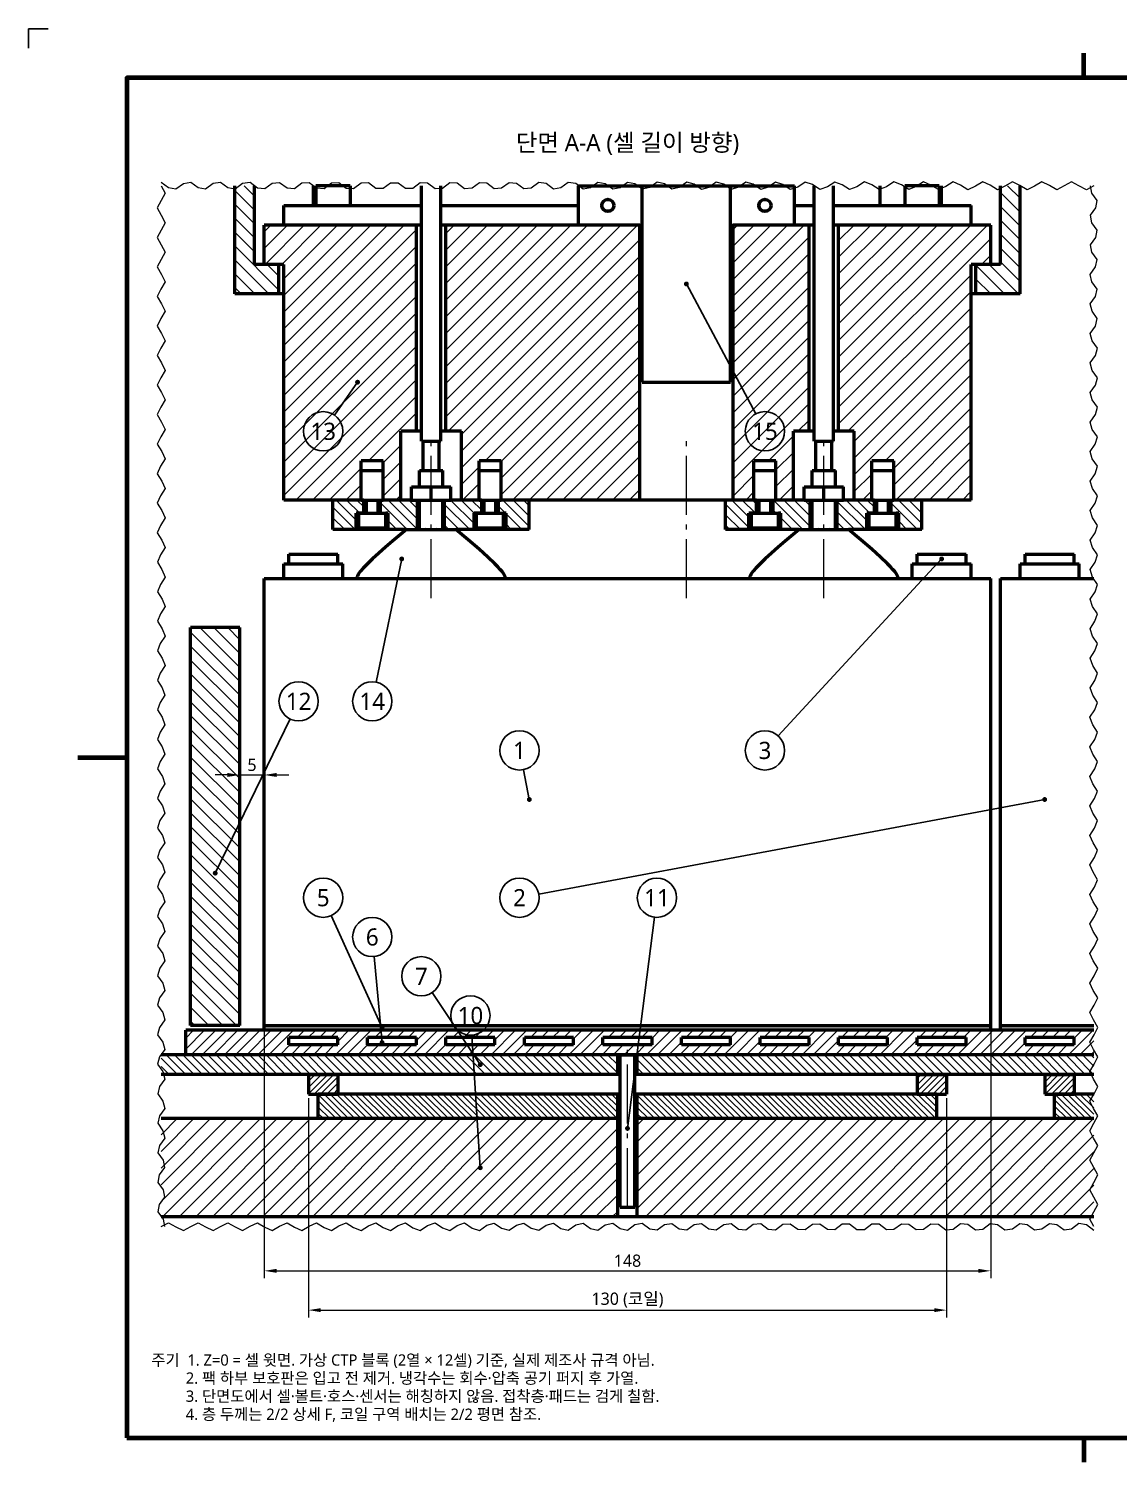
# Model space of a CAD drawing. Header units: millimetres. Extents: x 0 to 1800, y -680 to 297.
# Drawn here: x 0 to 222, y -335 to -43 of the extents above; entities that cross this region are included whole.
import ezdxf
from ezdxf.enums import TextEntityAlignment as Align

# ---------------------------------------------------------------- set-up
doc = ezdxf.new("R2010")
doc.units = ezdxf.units.MM
doc.linetypes.add('KS_CENTER', pattern=[17, 12, -2, 1, -2])
for name, color, linetype, lineweight in [('BALLOON', 7, 'Continuous', 25), ('BREAK', 7, 'Continuous', 18), ('CENTER', 1, 'KS_CENTER', 18), ('DIM', 3, 'Continuous', 18), ('FRAME', 7, 'Continuous', 70), ('HATCH', 8, 'Continuous', 13), ('OUTLINE', 7, 'Continuous', 50), ('TABLE', 7, 'Continuous', 25), ('TEXT', 7, 'Continuous', 25)]:
    doc.layers.add(name, color=color, linetype=linetype, lineweight=lineweight)
doc.styles.add('KS', font='malgun.ttf')
doc.dimstyles.new('KS_00', dxfattribs={"dimtxt": 2.5, "dimasz": 2.5, "dimexe": 1.5, "dimexo": 0.8, "dimgap": 0.8, "dimtad": 1, "dimlfac": 50, "dimdsep": 46, "dimtxsty": 'KS', "dimcen": 0, "dimclrd": 3, "dimclre": 3, "dimclrt": 7, "dimazin": 3, "dimtfac": 0.7, "dimtmove": 0, "dimatfit": 3, "dimlwd": 18, "dimlwe": 18, "dimarcsym": 0})

# ---------------------------------------------------------------- blocks, each defined once
blk = doc.blocks.new('_CLOSEDFILLED')
at = {"color": 0, "linetype": 'ByBlock'}
blk.add_solid([(-1, 0.16), (0, 0), (-1, -0.16)], dxfattribs=at)
blk = doc.blocks.new('*D34')
at = {"color": 3, "lineweight": 18}
for p, q in [((48, 93.2), (48, 42.5)), ((196, 93.2), (196, 42.5)), ((50.5, 44), (193.5, 44))]:
    blk.add_line(p, q, dxfattribs=at)
at = {"layer": 'Defpoints'}
for p in [(48, 94), (196, 94), (48, 44)]:
    blk.add_point(p, dxfattribs=at)
at = {"layer": 'DIM', "color": 3, "xscale": 2.5, "yscale": 2.5, "rotation": 180}
blk.add_blockref('_CLOSEDFILLED', (48, 44), dxfattribs=at)
at = {"layer": 'DIM', "color": 3, "xscale": 2.5, "yscale": 2.5}
blk.add_blockref('_CLOSEDFILLED', (196, 44), dxfattribs=at)
at = {"layer": 'DIM', "color": 7, "insert": (122, 46.05), "char_height": 2.5, "attachment_point": 5, "style": 'KS'}
blk.add_mtext('148', dxfattribs=at)
blk = doc.blocks.new('*D35')
at = {"color": 3, "lineweight": 18}
for p, q in [((57, 79.2), (57, 34.5)), ((187, 79.2), (187, 34.5)), ((59.5, 36), (184.5, 36))]:
    blk.add_line(p, q, dxfattribs=at)
at = {"layer": 'Defpoints'}
for p in [(57, 80), (187, 80), (57, 36)]:
    blk.add_point(p, dxfattribs=at)
at = {"layer": 'DIM', "color": 3, "xscale": 2.5, "yscale": 2.5, "rotation": 180}
blk.add_blockref('_CLOSEDFILLED', (57, 36), dxfattribs=at)
at = {"layer": 'DIM', "color": 3, "xscale": 2.5, "yscale": 2.5}
blk.add_blockref('_CLOSEDFILLED', (187, 36), dxfattribs=at)
at = {"layer": 'DIM', "color": 7, "insert": (122, 38.05), "char_height": 2.5, "attachment_point": 5, "style": 'KS'}
blk.add_mtext('130 (코일)', dxfattribs=at)
blk = doc.blocks.new('D-03_R03_1of2')
at = {"layer": 'BALLOON'}
h = blk.add_hatch(color=256, dxfattribs=at)
h.dxf.hatch_style = 1
edge = h.paths.add_edge_path()
edge.add_arc((134, 245), 0.5, 0, 360)
h = blk.add_hatch(color=256, dxfattribs=at)
h.dxf.hatch_style = 1
edge = h.paths.add_edge_path()
edge.add_arc((67, 225), 0.5, 0, 360)
h = blk.add_hatch(color=256, dxfattribs=at)
h.dxf.hatch_style = 1
edge = h.paths.add_edge_path()
edge.add_arc((76, 189), 0.5, 0, 360)
h = blk.add_hatch(color=256, dxfattribs=at)
h.dxf.hatch_style = 1
edge = h.paths.add_edge_path()
edge.add_arc((186, 189), 0.5, 0, 360)
h = blk.add_hatch(color=256, dxfattribs=at)
h.dxf.hatch_style = 1
edge = h.paths.add_edge_path()
edge.add_arc((102, 140), 0.5, 0, 360)
h = blk.add_hatch(color=256, dxfattribs=at)
h.dxf.hatch_style = 1
edge = h.paths.add_edge_path()
edge.add_arc((207, 140), 0.5, 0, 360)
h = blk.add_hatch(color=256, dxfattribs=at)
h.dxf.hatch_style = 1
edge = h.paths.add_edge_path()
edge.add_arc((38, 125), 0.5, 0, 360)
h = blk.add_hatch(color=256, dxfattribs=at)
h.dxf.hatch_style = 1
edge = h.paths.add_edge_path()
edge.add_arc((72, 93.5), 0.5, 0, 360)
h = blk.add_hatch(color=256, dxfattribs=at)
h.dxf.hatch_style = 1
edge = h.paths.add_edge_path()
edge.add_arc((72, 90.5), 0.5, 0, 360)
h = blk.add_hatch(color=256, dxfattribs=at)
h.dxf.hatch_style = 1
edge = h.paths.add_edge_path()
edge.add_arc((92, 86), 0.5, 0, 360)
h = blk.add_hatch(color=256, dxfattribs=at)
h.dxf.hatch_style = 1
edge = h.paths.add_edge_path()
edge.add_arc((122, 73), 0.5, 0, 360)
h = blk.add_hatch(color=256, dxfattribs=at)
h.dxf.hatch_style = 1
edge = h.paths.add_edge_path()
edge.add_arc((92, 65), 0.5, 0, 360)
at = {"layer": 'HATCH'}
h = blk.add_hatch(dxfattribs=at)
h.set_pattern_fill('ANSI31', scale=0.62992, angle=90, style=0)
h.paths.add_polyline_path([(46, 249), (51, 249), (51, 243), (42, 243), (42, 265), (46, 265)])
h = blk.add_hatch(dxfattribs=at)
h.set_pattern_fill('ANSI31', scale=0.62992, angle=90, style=0)
h.paths.add_polyline_path([(202, 243), (193, 243), (193, 249), (198, 249), (198, 265), (202, 265)])
h = blk.add_hatch(dxfattribs=at)
h.set_pattern_fill('ANSI31', scale=0.7559, style=0)
h.paths.add_polyline_path([(72.25, 209), (67.75, 209), (67.75, 201), (52, 201), (52, 249), (48, 249), (48, 257), (79, 257), (79, 215), (75.8, 215), (75.8, 201), (72.25, 201)])
h = blk.add_hatch(dxfattribs=at)
h.set_pattern_fill('ANSI31', scale=0.7559, style=0)
h.paths.add_polyline_path([(85, 257), (124.5, 257), (124.5, 201), (96.25, 201), (96.25, 209), (91.75, 209), (91.75, 201), (88.2, 201), (88.2, 215), (85, 215)])
h = blk.add_hatch(dxfattribs=at)
h.set_pattern_fill('ANSI31', scale=0.7559, style=0)
h.paths.add_polyline_path([(143.5, 257), (159, 257), (159, 215), (155.8, 215), (155.8, 201), (152.25, 201), (152.25, 209), (147.75, 209), (147.75, 201), (143.5, 201)])
h = blk.add_hatch(dxfattribs=at)
h.set_pattern_fill('ANSI31', scale=0.7559, style=0)
h.paths.add_polyline_path([(165, 257), (196, 257), (196, 249), (192, 249), (192, 201), (176.25, 201), (176.25, 209), (171.75, 209), (171.75, 201), (168.2, 201), (168.2, 215), (165, 215)])
h = blk.add_hatch(dxfattribs=at)
h.set_pattern_fill('ANSI31', scale=0.47244, angle=90, style=0)
h.paths.add_polyline_path([(62, 201), (68.3, 201), (68.3, 198.3), (66.75, 198.3), (66.75, 195), (62, 195)])
h = blk.add_hatch(dxfattribs=at)
h.set_pattern_fill('ANSI31', scale=0.47244, angle=90, style=0)
h.paths.add_polyline_path([(71.7, 198.3), (71.7, 201), (79.25, 201), (79.25, 195), (73.25, 195), (73.25, 198.3)])
h = blk.add_hatch(dxfattribs=at)
h.set_pattern_fill('ANSI31', scale=0.47244, angle=90, style=0)
h.paths.add_polyline_path([(84.75, 201), (92.3, 201), (92.3, 198.3), (90.75, 198.3), (90.75, 195), (84.75, 195)])
h = blk.add_hatch(dxfattribs=at)
h.set_pattern_fill('ANSI31', scale=0.47244, angle=90, style=0)
h.paths.add_polyline_path([(95.7, 198.3), (95.7, 201), (102, 201), (102, 195), (97.25, 195), (97.25, 198.3)])
h = blk.add_hatch(dxfattribs=at)
h.set_pattern_fill('ANSI31', scale=0.47244, angle=90, style=0)
h.paths.add_polyline_path([(142, 201), (148.3, 201), (148.3, 198.3), (146.75, 198.3), (146.75, 195), (142, 195)])
h = blk.add_hatch(dxfattribs=at)
h.set_pattern_fill('ANSI31', scale=0.47244, angle=90, style=0)
h.paths.add_polyline_path([(151.7, 198.3), (151.7, 201), (159.25, 201), (159.25, 195), (153.25, 195), (153.25, 198.3)])
h = blk.add_hatch(dxfattribs=at)
h.set_pattern_fill('ANSI31', scale=0.47244, angle=90, style=0)
h.paths.add_polyline_path([(164.75, 201), (172.3, 201), (172.3, 198.3), (170.75, 198.3), (170.75, 195), (164.75, 195)])
h = blk.add_hatch(dxfattribs=at)
h.set_pattern_fill('ANSI31', scale=0.47244, angle=90, style=0)
h.paths.add_polyline_path([(175.7, 198.3), (175.7, 201), (182, 201), (182, 195), (177.25, 195), (177.25, 198.3)])
h = blk.add_hatch(dxfattribs=at)
h.set_pattern_fill('ANSI31', scale=0.62992, angle=90, style=0)
h.paths.add_polyline_path([(33, 175), (43, 175), (43, 94), (33, 94)])
h = blk.add_hatch(color=7, dxfattribs=at)
h.dxf.hatch_style = 1
h.paths.add_polyline_path([(48, 94), (196, 94), (196, 93), (48, 93)])
h = blk.add_hatch(color=7, dxfattribs=at)
h.dxf.hatch_style = 1
h.paths.add_polyline_path([(198, 93), (198, 94), (217, 94), (217, 93)])
h = blk.add_hatch(dxfattribs=at)
h.set_pattern_fill('ANSI31', scale=0.50394, style=0)
h.paths.add_polyline_path([(32, 88), (32, 93), (217, 93), (217, 88)])
h.paths.add_polyline_path([(63, 90), (63, 91.5), (53, 91.5), (53, 90)], flags=0)
h.paths.add_polyline_path([(79, 90), (79, 91.5), (69, 91.5), (69, 90)], flags=0)
h.paths.add_polyline_path([(95, 90), (95, 91.5), (85, 91.5), (85, 90)], flags=0)
h.paths.add_polyline_path([(111, 90), (111, 91.5), (101, 91.5), (101, 90)], flags=0)
h.paths.add_polyline_path([(127, 90), (127, 91.5), (117, 91.5), (117, 90)], flags=0)
h.paths.add_polyline_path([(143, 90), (143, 91.5), (133, 91.5), (133, 90)], flags=0)
h.paths.add_polyline_path([(159, 90), (159, 91.5), (149, 91.5), (149, 90)], flags=0)
h.paths.add_polyline_path([(175, 90), (175, 91.5), (165, 91.5), (165, 90)], flags=0)
h.paths.add_polyline_path([(191, 90), (191, 91.5), (181, 91.5), (181, 90)], flags=0)
h.paths.add_polyline_path([(213, 90), (213, 91.5), (203, 91.5), (203, 90)], flags=0)
h = blk.add_hatch(dxfattribs=at)
h.set_pattern_fill('ANSI31', scale=0.37795, angle=90, style=0)
h.paths.add_polyline_path([(120, 88), (120, 84), (27, 84), (27, 88)])
h = blk.add_hatch(dxfattribs=at)
h.set_pattern_fill('ANSI31', scale=0.377953, angle=90, style=0)
h.paths.add_polyline_path([(124, 84), (124, 88), (217, 88), (217, 84)])
h = blk.add_hatch(dxfattribs=at)
h.set_pattern_fill('ANSI31', scale=0.283465, style=0)
h.paths.add_polyline_path([(63, 84), (63, 80), (57, 80), (57, 84)])
h = blk.add_hatch(dxfattribs=at)
h.set_pattern_fill('ANSI31', scale=0.283465, style=0)
h.paths.add_polyline_path([(187, 80), (181, 80), (181, 84), (187, 84)])
h = blk.add_hatch(dxfattribs=at)
h.set_pattern_fill('ANSI31', scale=0.283465, style=0)
h.paths.add_polyline_path([(213, 84), (213, 80), (207, 80), (207, 84)])
h = blk.add_hatch(dxfattribs=at)
h.set_pattern_fill('ANSI31', scale=0.283465, angle=90, style=0)
h.paths.add_polyline_path([(59, 80), (120, 80), (120, 75), (59, 75)])
h = blk.add_hatch(dxfattribs=at)
h.set_pattern_fill('ANSI31', scale=0.283465, angle=90, style=0)
h.paths.add_polyline_path([(124, 80), (185, 80), (185, 75), (124, 75)])
h = blk.add_hatch(dxfattribs=at)
h.set_pattern_fill('ANSI31', scale=0.283465, angle=90, style=0)
h.paths.add_polyline_path([(209, 75), (209, 80), (217, 80), (217, 75)])
h = blk.add_hatch(dxfattribs=at)
h.set_pattern_fill('ANSI31', scale=0.7559, style=0)
h.paths.add_polyline_path([(120, 75), (120, 55), (27, 55), (27, 75)])
h = blk.add_hatch(dxfattribs=at)
h.set_pattern_fill('ANSI31', scale=0.7559, style=0)
h.paths.add_polyline_path([(124, 55), (124, 75), (217, 75), (217, 55)])
at = {"layer": 'BALLOON'}
for p, q in [((148.11765, 218.52941), (134, 245)), ((62.29385, 218.27693), (67, 225)), ((70.81042, 163.91704), (76, 189)), ((152.71312, 152.93921), (186, 189)), ((53.25238, 156.40197), (38, 125)), ((100.78446, 146.07768), (102, 140)), ((103.9319, 120.73494), (207, 140)), ((61.65003, 116.35618), (72, 93.5)), ((127.49347, 116.0322), (122, 73)), ((70.37049, 108.0172), (72, 90.5)), ((82.2188, 100.6718), (92, 86)), ((90.25753, 92.0083), (92, 65))]:
    blk.add_line(p, q, dxfattribs=at)
for centre in [(60, 215), (150, 215), (55, 160), (70, 160), (100, 150), (150, 150), (60, 120), (100, 120), (128, 120), (70, 112), (80, 104), (90, 96)]:
    blk.add_circle(centre, 4, dxfattribs=at)
at = {"layer": 'BREAK'}
for points in [[(217, 265), (215.49206, 264.20003), (213.98413, 265.0133), (212.47619, 265.79975), (210.96825, 264.97341), (209.46032, 264.20069), (207.95238, 265.03988), (206.44444, 265.79865), (204.93651, 264.94685), (203.42857, 264.20224), (201.92063, 265.06641), (200.4127, 265.79666), (198.90476, 264.92035), (197.39683, 264.20466), (195.88889, 265.09287), (194.38095, 265.79379), (192.87302, 264.89393), (191.36508, 264.20797), (189.85714, 265.11923), (188.34921, 265.79005), (186.84127, 264.86763), (185.33333, 264.21215), (183.8254, 265.14546), (182.31746, 265.78543), (180.80952, 264.84148), (179.30159, 264.21721), (177.79365, 265.17153), (176.28571, 265.77994), (174.77778, 264.81551), (173.26984, 264.22312), (171.7619, 265.19741), (170.25397, 265.77359), (168.74603, 264.78974), (167.2381, 264.2299), (165.73016, 265.22307), (164.22222, 265.76639), (162.71429, 264.7642), (161.20635, 264.23753), (159.69841, 265.24848), (158.19048, 265.75834), (156.68254, 264.73892), (155.1746, 264.246), (153.66667, 265.27362), (152.15873, 265.74945), (150.65079, 264.71393), (149.14286, 264.2553), (147.63492, 265.29845), (146.12698, 265.73974), (144.61905, 264.68925), (143.11111, 264.26543), (141.60317, 265.32296), (140.09524, 265.7292), (138.5873, 264.66492), (137.07937, 264.27636), (135.57143, 265.34711), (134.06349, 265.71787), (132.55556, 264.64096), (131.04762, 264.2881), (129.53968, 265.37087), (128.03175, 265.70573), (126.52381, 264.6174), (125.01587, 264.30063), (123.50794, 265.39423), (122, 265.69282), (120.49206, 264.59426), (118.98413, 264.31392), (117.47619, 265.41715), (115.96825, 265.67914), (114.46032, 264.57156), (112.95238, 264.32798), (111.44444, 265.43961), (109.93651, 265.66471), (108.42857, 264.54934), (106.92063, 264.34278), (105.4127, 265.46158), (103.90476, 265.64955), (102.39683, 264.52762), (100.88889, 264.3583), (99.38095, 265.48304), (97.87302, 265.63367), (96.36508, 264.50642), (94.85714, 264.37453), (93.34921, 265.50397), (91.84127, 265.61709), (90.33333, 264.48577), (88.8254, 264.39146), (87.31746, 265.52435), (85.80952, 265.59982), (84.30159, 264.46568), (82.79365, 264.40906), (81.28571, 265.54414), (79.77778, 265.5819), (78.26984, 264.44619), (76.7619, 264.42731), (75.25397, 265.56333), (73.74603, 265.56333), (72.2381, 264.42731), (70.73016, 264.44619), (69.22222, 265.5819), (67.71429, 265.54414), (66.20635, 264.40906), (64.69841, 264.46568), (63.19048, 265.59982), (61.68254, 265.52435), (60.1746, 264.39146), (58.66667, 264.48577), (57.15873, 265.61709), (55.65079, 265.50397), (54.14286, 264.37453), (52.63492, 264.50642), (51.12698, 265.63367), (49.61905, 265.48304), (48.11111, 264.3583), (46.60317, 264.52762), (45.09524, 265.64955), (43.5873, 265.46158), (42.07937, 264.34278), (40.57143, 264.54934), (39.06349, 265.66471), (37.55556, 265.43961), (36.04762, 264.32798), (34.53968, 264.57156), (33.03175, 265.67914), (31.52381, 265.41715), (30.01587, 264.31392), (28.50794, 264.59426), (27, 265.69282)], [(27, 265), (27.79999, 263.49645), (26.99406, 261.99291), (26.20005, 260.48936), (27.01188, 258.98582), (27.79986, 257.48227), (26.98218, 255.97872), (26.20027, 254.47518), (27.02376, 252.97163), (27.79955, 251.46809), (26.9703, 249.96454), (26.20067, 248.46099), (27.03564, 246.95745), (27.79907, 245.4539), (26.95843, 243.95035), (26.20124, 242.44681), (27.0475, 240.94326), (27.79841, 239.43972), (26.94657, 237.93617), (26.20199, 236.43262), (27.05936, 234.92908), (27.79757, 233.42553), (26.93472, 231.92199), (26.20292, 230.41844), (27.0712, 228.91489), (27.79656, 227.41135), (26.92288, 225.9078), (26.20402, 224.40426), (27.08303, 222.90071), (27.79537, 221.39716), (26.91106, 219.89362), (26.20529, 218.39007), (27.09484, 216.88652), (27.794, 215.38298), (26.89926, 213.87943), (26.20675, 212.37589), (27.10663, 210.87234), (27.79246, 209.36879), (26.88748, 207.86525), (26.20838, 206.3617), (27.11839, 204.85816), (27.79075, 203.35461), (26.87573, 201.85106), (26.21018, 200.34752), (27.13013, 198.84397), (27.78886, 197.34043), (26.86401, 195.83688), (26.21215, 194.33333), (27.14184, 192.82979), (27.78679, 191.32624), (26.85231, 189.8227), (26.2143, 188.31915), (27.15352, 186.8156), (27.78456, 185.31206), (26.84065, 183.80851), (26.21663, 182.30496), (27.16517, 180.80142), (27.78215, 179.29787), (26.82902, 177.79433), (26.21912, 176.29078), (27.17678, 174.78723), (27.77956, 173.28369), (26.81743, 171.78014), (26.22179, 170.2766), (27.18834, 168.77305), (27.77681, 167.2695), (26.80589, 165.76596), (26.22463, 164.26241), (27.19987, 162.75887), (27.77388, 161.25532), (26.79438, 159.75177), (26.22765, 158.24823), (27.21136, 156.74468), (27.77079, 155.24113), (26.78292, 153.73759), (26.23083, 152.23404), (27.22279, 150.7305), (27.76752, 149.22695), (26.77151, 147.7234), (26.23418, 146.21986), (27.23418, 144.71631), (27.76408, 143.21277), (26.76014, 141.70922), (26.2377, 140.20567), (27.24552, 138.70213), (27.76048, 137.19858), (26.74883, 135.69504), (26.24139, 134.19149), (27.2568, 132.68794), (27.7567, 131.1844), (26.73758, 129.68085), (26.24524, 128.1773), (27.26803, 126.67376), (27.75276, 125.17021), (26.72638, 123.66667), (26.24927, 122.16312), (27.27919, 120.65957), (27.74866, 119.15603), (26.71525, 117.65248), (26.25346, 116.14894), (27.2903, 114.64539), (27.74439, 113.14184), (26.70417, 111.6383), (26.25781, 110.13475), (27.30134, 108.63121), (27.73995, 107.12766), (26.69317, 105.62411), (26.26233, 104.12057), (27.31231, 102.61702), (27.73536, 101.11348), (26.68223, 99.60993), (26.267, 98.10638), (27.32322, 96.60284), (27.73059, 95.09929), (26.67136, 93.59574), (26.27185, 92.0922), (27.33405, 90.58865), (27.72567, 89.08511), (26.66056, 87.58156), (26.27685, 86.07801), (27.34481, 84.57447), (27.72059, 83.07092), (26.64984, 81.56738), (26.28201, 80.06383), (27.3555, 78.56028), (27.71535, 77.05674), (26.63919, 75.55319), (26.28733, 74.04965), (27.3661, 72.5461), (27.70995, 71.04255), (26.62863, 69.53901), (26.29281, 68.03546), (27.37663, 66.53191), (27.7044, 65.02837), (26.61814, 63.52482), (26.29844, 62.02128), (27.38707, 60.51773), (27.69869, 59.01418), (26.60774, 57.51064), (26.30423, 56.00709), (27.39742, 54.50355), (27.69282, 53)], [(217, 53), (216.20001, 54.50355), (217.00594, 56.00709), (217.79995, 57.51064), (216.98812, 59.01418), (216.20014, 60.51773), (217.01782, 62.02128), (217.79973, 63.52482), (216.97624, 65.02837), (216.20045, 66.53191), (217.0297, 68.03546), (217.79933, 69.53901), (216.96436, 71.04255), (216.20093, 72.5461), (217.04157, 74.04965), (217.79876, 75.55319), (216.9525, 77.05674), (216.20159, 78.56028), (217.05343, 80.06383), (217.79801, 81.56738), (216.94064, 83.07092), (216.20243, 84.57447), (217.06528, 86.07801), (217.79708, 87.58156), (216.9288, 89.08511), (216.20344, 90.58865), (217.07712, 92.0922), (217.79598, 93.59574), (216.91697, 95.09929), (216.20463, 96.60284), (217.08894, 98.10638), (217.79471, 99.60993), (216.90516, 101.11348), (216.206, 102.61702), (217.10074, 104.12057), (217.79325, 105.62411), (216.89337, 107.12766), (216.20754, 108.63121), (217.11252, 110.13475), (217.79162, 111.6383), (216.88161, 113.14184), (216.20925, 114.64539), (217.12427, 116.14894), (217.78982, 117.65248), (216.86987, 119.15603), (216.21114, 120.65957), (217.13599, 122.16312), (217.78785, 123.66667), (216.85816, 125.17021), (216.21321, 126.67376), (217.14769, 128.1773), (217.7857, 129.68085), (216.84648, 131.1844), (216.21544, 132.68794), (217.15935, 134.19149), (217.78337, 135.69504), (216.83483, 137.19858), (216.21785, 138.70213), (217.17098, 140.20567), (217.78088, 141.70922), (216.82322, 143.21277), (216.22044, 144.71631), (217.18257, 146.21986), (217.77821, 147.7234), (216.81166, 149.22695), (216.22319, 150.7305), (217.19411, 152.23404), (217.77537, 153.73759), (216.80013, 155.24113), (216.22612, 156.74468), (217.20562, 158.24823), (217.77235, 159.75177), (216.78864, 161.25532), (216.22921, 162.75887), (217.21708, 164.26241), (217.76917, 165.76596), (216.77721, 167.2695), (216.23248, 168.77305), (217.22849, 170.2766), (217.76582, 171.78014), (216.76582, 173.28369), (216.23592, 174.78723), (217.23986, 176.29078), (217.7623, 177.79433), (216.75448, 179.29787), (216.23952, 180.80142), (217.25117, 182.30496), (217.75861, 183.80851), (216.7432, 185.31206), (216.2433, 186.8156), (217.26242, 188.31915), (217.75476, 189.8227), (216.73197, 191.32624), (216.24724, 192.82979), (217.27362, 194.33333), (217.75073, 195.83688), (216.72081, 197.34043), (216.25134, 198.84397), (217.28475, 200.34752), (217.74654, 201.85106), (216.7097, 203.35461), (216.25561, 204.85816), (217.29583, 206.3617), (217.74219, 207.86525), (216.69866, 209.36879), (216.26005, 210.87234), (217.30683, 212.37589), (217.73767, 213.87943), (216.68769, 215.38298), (216.26464, 216.88652), (217.31777, 218.39007), (217.733, 219.89362), (216.67678, 221.39716), (216.26941, 222.90071), (217.32864, 224.40426), (217.72815, 225.9078), (216.66595, 227.41135), (216.27433, 228.91489), (217.33944, 230.41844), (217.72315, 231.92199), (216.65519, 233.42553), (216.27941, 234.92908), (217.35016, 236.43262), (217.71799, 237.93617), (216.6445, 239.43972), (216.28465, 240.94326), (217.36081, 242.44681), (217.71267, 243.95035), (216.6339, 245.4539), (216.29005, 246.95745), (217.37137, 248.46099), (217.70719, 249.96454), (216.62337, 251.46809), (216.2956, 252.97163), (217.38186, 254.47518), (217.70156, 255.97872), (216.61293, 257.48227), (216.30131, 258.98582), (217.39226, 260.48936), (217.69577, 261.99291), (216.60258, 263.49645), (216.30718, 265)], [(27, 53), (28.50794, 53.79997), (30.01587, 52.9867), (31.52381, 52.20025), (33.03175, 53.02659), (34.53968, 53.79931), (36.04762, 52.96012), (37.55556, 52.20135), (39.06349, 53.05315), (40.57143, 53.79776), (42.07937, 52.93359), (43.5873, 52.20334), (45.09524, 53.07965), (46.60317, 53.79534), (48.11111, 52.90713), (49.61905, 52.20621), (51.12698, 53.10607), (52.63492, 53.79203), (54.14286, 52.88077), (55.65079, 52.20995), (57.15873, 53.13237), (58.66667, 53.78785), (60.1746, 52.85454), (61.68254, 52.21457), (63.19048, 53.15852), (64.69841, 53.78279), (66.20635, 52.82847), (67.71429, 52.22006), (69.22222, 53.18449), (70.73016, 53.77688), (72.2381, 52.80259), (73.74603, 52.22641), (75.25397, 53.21026), (76.7619, 53.7701), (78.26984, 52.77693), (79.77778, 52.23361), (81.28571, 53.2358), (82.79365, 53.76247), (84.30159, 52.75152), (85.80952, 52.24166), (87.31746, 53.26108), (88.8254, 53.754), (90.33333, 52.72638), (91.84127, 52.25055), (93.34921, 53.28607), (94.85714, 53.7447), (96.36508, 52.70155), (97.87302, 52.26026), (99.38095, 53.31075), (100.88889, 53.73457), (102.39683, 52.67704), (103.90476, 52.2708), (105.4127, 53.33508), (106.92063, 53.72364), (108.42857, 52.65289), (109.93651, 52.28213), (111.44444, 53.35904), (112.95238, 53.7119), (114.46032, 52.62913), (115.96825, 52.29427), (117.47619, 53.3826), (118.98413, 53.69937), (120.49206, 52.60577), (122, 52.30718), (123.50794, 53.40574), (125.01587, 53.68608), (126.52381, 52.58285), (128.03175, 52.32086), (129.53968, 53.42844), (131.04762, 53.67202), (132.55556, 52.56039), (134.06349, 52.33529), (135.57143, 53.45066), (137.07937, 53.65722), (138.5873, 52.53842), (140.09524, 52.35045), (141.60317, 53.47238), (143.11111, 53.6417), (144.61905, 52.51696), (146.12698, 52.36633), (147.63492, 53.49358), (149.14286, 53.62547), (150.65079, 52.49603), (152.15873, 52.38291), (153.66667, 53.51423), (155.1746, 53.60854), (156.68254, 52.47565), (158.19048, 52.40018), (159.69841, 53.53432), (161.20635, 53.59094), (162.71429, 52.45586), (164.22222, 52.4181), (165.73016, 53.55381), (167.2381, 53.57269), (168.74603, 52.43667), (170.25397, 52.43667), (171.7619, 53.57269), (173.26984, 53.55381), (174.77778, 52.4181), (176.28571, 52.45586), (177.79365, 53.59094), (179.30159, 53.53432), (180.80952, 52.40018), (182.31746, 52.47565), (183.8254, 53.60854), (185.33333, 53.51423), (186.84127, 52.38291), (188.34921, 52.49603), (189.85714, 53.62547), (191.36508, 53.49358), (192.87302, 52.36633), (194.38095, 52.51696), (195.88889, 53.6417), (197.39683, 53.47238), (198.90476, 52.35045), (200.4127, 52.53842), (201.92063, 53.65722), (203.42857, 53.45066), (204.93651, 52.33529), (206.44444, 52.56039), (207.95238, 53.67202), (209.46032, 53.42844), (210.96825, 52.32086), (212.47619, 52.58285), (213.98413, 53.68608), (215.49206, 53.40574), (217, 52.30718)]]:
    blk.add_lwpolyline(points, dxfattribs=at)
at = {"layer": 'CENTER'}
for p, q in [((82, 181), (82, 215)), ((134, 181), (134, 215)), ((162, 181), (162, 215)), ((122, 57), (122, 89))]:
    blk.add_line(p, q, dxfattribs=at)
at = {"layer": 'FRAME'}
for p, q in [((215, 287), (215, 292)), ((20, 148.5), (10, 148.5)), ((215, 10), (215, 5))]:
    blk.add_line(p, q, dxfattribs=at)
blk.add_lwpolyline([(20, 10), (410, 10), (410, 287), (20, 287)], close=True, dxfattribs=at)
at = {"layer": 'OUTLINE'}
for p, q in [((52, 257), (52, 261)), ((52, 261), (80, 261)), ((84, 261), (112, 261)), ((156, 261), (160, 261)), ((164, 261), (192, 261)), ((192, 257), (192, 261)), ((48, 249), (48, 257)), ((79, 257), (48, 257)), ((79, 215), (79, 257)), ((124.5, 257), (85, 257)), ((85, 215), (85, 257)), ((124.5, 201), (124.5, 257)), ((124.5, 257), (125, 257)), ((143, 257), (143.5, 257)), ((159, 257), (143.5, 257)), ((143.5, 201), (143.5, 257)), ((159, 215), (159, 257)), ((196, 257), (165, 257)), ((165, 215), (165, 257)), ((196, 249), (196, 257)), ((51, 249), (46, 249)), ((52, 249), (48, 249)), ((51, 243), (51, 249)), ((52, 249), (51, 249)), ((52, 201), (52, 249)), ((196, 249), (192, 249)), ((192, 201), (192, 249)), ((193, 249), (192, 249)), ((198, 249), (193, 249)), ((193, 243), (193, 249)), ((51, 243), (42, 243)), ((52, 243), (51, 243)), ((193, 243), (192, 243)), ((202, 243), (193, 243)), ((75.8, 201), (75.8, 215)), ((79, 215), (75.8, 215)), ((88.2, 215), (85, 215)), ((88.2, 201), (88.2, 215)), ((155.8, 201), (155.8, 215)), ((159, 215), (155.8, 215)), ((168.2, 215), (165, 215)), ((168.2, 201), (168.2, 215)), ((80.4, 207), (80.4, 213)), ((83.6, 207), (83.6, 213)), ((84, 213), (83.6, 213)), ((160.4, 207), (160.4, 213)), ((163.6, 207), (163.6, 213)), ((164, 213), (163.6, 213)), ((67.75, 201), (67.75, 209)), ((72.25, 209), (67.75, 209)), ((72.25, 201), (72.25, 209)), ((91.75, 201), (91.75, 209)), ((96.25, 209), (91.75, 209)), ((96.25, 201), (96.25, 209)), ((147.75, 201), (147.75, 209)), ((152.25, 209), (147.75, 209)), ((152.25, 201), (152.25, 209)), ((171.75, 201), (171.75, 209)), ((176.25, 209), (171.75, 209)), ((176.25, 201), (176.25, 209)), ((67.75, 201), (67.75, 207)), ((72.25, 201), (72.25, 207)), ((79.6, 203.7), (79.6, 207)), ((84.4, 203.7), (84.4, 207)), ((91.75, 201), (91.75, 207)), ((96.25, 201), (96.25, 207)), ((147.75, 201), (147.75, 207)), ((152.25, 201), (152.25, 207)), ((159.6, 203.7), (159.6, 207)), ((164.4, 203.7), (164.4, 207)), ((171.75, 201), (171.75, 207)), ((176.25, 201), (176.25, 207)), ((78, 203.7), (82, 203.7)), ((78, 201), (78, 203.7)), ((82, 203.7), (86, 203.7)), ((82, 201), (82, 203.7)), ((86, 201), (86, 203.7)), ((158, 203.7), (162, 203.7)), ((158, 201), (158, 203.7)), ((162, 203.7), (166, 203.7)), ((162, 201), (162, 203.7)), ((166, 201), (166, 203.7)), ((67.75, 201), (52, 201)), ((62, 195), (62, 201)), ((68.3, 201), (62, 201)), ((68.3, 198.3), (68.3, 201)), ((68.8, 198.3), (68.8, 201)), ((71.2, 198.3), (71.2, 201)), ((71.7, 198.3), (71.7, 201)), ((75.8, 201), (72.25, 201)), ((78, 201), (72.25, 201)), ((78, 201), (82, 201)), ((79.25, 195), (79.25, 201)), ((79.6, 195), (79.6, 201)), ((82, 201), (86, 201)), ((84.4, 195), (84.4, 201)), ((84.75, 195), (84.75, 201)), ((92.3, 201), (86, 201)), ((91.75, 201), (88.2, 201)), ((92.3, 198.3), (92.3, 201)), ((92.8, 198.3), (92.8, 201)), ((95.2, 198.3), (95.2, 201)), ((95.7, 198.3), (95.7, 201)), ((124.5, 201), (96.25, 201)), ((102, 201), (96.25, 201)), ((102, 195), (102, 201)), ((142, 195), (142, 201)), ((148.3, 201), (142, 201)), ((147.75, 201), (143.5, 201)), ((148.3, 198.3), (148.3, 201)), ((148.8, 198.3), (148.8, 201)), ((151.2, 198.3), (151.2, 201)), ((151.7, 198.3), (151.7, 201)), ((155.8, 201), (152.25, 201)), ((158, 201), (152.25, 201)), ((158, 201), (162, 201)), ((159.25, 195), (159.25, 201)), ((159.6, 195), (159.6, 201)), ((162, 201), (166, 201)), ((164.4, 195), (164.4, 201)), ((164.75, 195), (164.75, 201)), ((172.3, 201), (166, 201)), ((171.75, 201), (168.2, 201)), ((172.3, 198.3), (172.3, 201)), ((172.8, 198.3), (172.8, 201)), ((175.2, 198.3), (175.2, 201)), ((175.7, 198.3), (175.7, 201)), ((192, 201), (176.25, 201)), ((182, 201), (176.25, 201)), ((182, 195), (182, 201)), ((66.75, 195), (66.75, 198.3)), ((68.3, 198.3), (66.75, 198.3)), ((67.25, 195.3), (67.25, 198.3)), ((73.25, 198.3), (72.75, 198.3)), ((72.75, 195.3), (72.75, 198.3)), ((73.25, 195), (73.25, 198.3)), ((90.75, 195), (90.75, 198.3)), ((92.3, 198.3), (90.75, 198.3)), ((91.25, 195.3), (91.25, 198.3)), ((97.25, 198.3), (96.75, 198.3)), ((96.75, 195.3), (96.75, 198.3)), ((97.25, 195), (97.25, 198.3)), ((146.75, 195), (146.75, 198.3)), ((148.3, 198.3), (146.75, 198.3)), ((147.25, 195.3), (147.25, 198.3)), ((153.25, 198.3), (152.75, 198.3)), ((152.75, 195.3), (152.75, 198.3)), ((153.25, 195), (153.25, 198.3)), ((170.75, 195), (170.75, 198.3)), ((172.3, 198.3), (170.75, 198.3)), ((171.25, 195.3), (171.25, 198.3)), ((177.25, 198.3), (176.75, 198.3)), ((176.75, 195.3), (176.75, 198.3)), ((177.25, 195), (177.25, 198.3)), ((66.75, 195), (62, 195)), ((77, 195), (73.25, 195)), ((90.75, 195), (87, 195)), ((102, 195), (97.25, 195)), ((146.75, 195), (142, 195)), ((157, 195), (153.25, 195)), ((170.75, 195), (167, 195)), ((182, 195), (177.25, 195)), ((53, 188), (53, 190)), ((53, 190), (63, 190)), ((63, 188), (63, 190)), ((181, 188), (181, 190)), ((181, 190), (191, 190)), ((191, 188), (191, 190)), ((203, 188), (203, 190)), ((203, 190), (213, 190)), ((213, 188), (213, 190)), ((52, 185), (52, 188)), ((52, 188), (53, 188)), ((53, 188), (63, 188)), ((63, 188), (64, 188)), ((64, 185), (64, 188)), ((180, 185), (180, 188)), ((180, 188), (181, 188)), ((181, 188), (191, 188)), ((191, 188), (192, 188)), ((192, 185), (192, 188)), ((202, 185), (202, 188)), ((202, 188), (203, 188)), ((203, 188), (213, 188)), ((213, 188), (214, 188)), ((214, 185), (214, 188)), ((48, 94), (48, 185)), ((48, 185), (196, 185)), ((196, 94), (196, 185)), ((198, 94), (198, 185)), ((33, 94), (33, 175)), ((43, 175), (33, 175)), ((43, 94), (43, 175)), ((43, 94), (33, 94)), ((48, 93), (48, 94)), ((48, 94), (196, 94)), ((196, 93), (196, 94)), ((198, 93), (198, 94)), ((32, 88), (32, 93)), ((196, 93), (48, 93)), ((53, 90), (53, 91.5)), ((63, 91.5), (53, 91.5)), ((63, 90), (63, 91.5)), ((69, 90), (69, 91.5)), ((79, 91.5), (69, 91.5)), ((79, 90), (79, 91.5)), ((85, 90), (85, 91.5)), ((95, 91.5), (85, 91.5)), ((95, 90), (95, 91.5)), ((101, 90), (101, 91.5)), ((111, 91.5), (101, 91.5)), ((111, 90), (111, 91.5)), ((117, 90), (117, 91.5)), ((127, 91.5), (117, 91.5)), ((127, 90), (127, 91.5)), ((133, 90), (133, 91.5)), ((143, 91.5), (133, 91.5)), ((143, 90), (143, 91.5)), ((149, 90), (149, 91.5)), ((159, 91.5), (149, 91.5)), ((159, 90), (159, 91.5)), ((165, 90), (165, 91.5)), ((175, 91.5), (165, 91.5)), ((175, 90), (175, 91.5)), ((181, 90), (181, 91.5)), ((191, 91.5), (181, 91.5)), ((191, 90), (191, 91.5)), ((203, 90), (203, 91.5)), ((213, 91.5), (203, 91.5)), ((213, 90), (213, 91.5)), ((63, 90), (53, 90)), ((79, 90), (69, 90)), ((95, 90), (85, 90)), ((111, 90), (101, 90)), ((127, 90), (117, 90)), ((120, 84), (120, 88)), ((120.5, 57), (120.5, 88)), ((123.5, 57), (123.5, 88)), ((124, 84), (124, 88)), ((143, 90), (133, 90)), ((159, 90), (149, 90)), ((175, 90), (165, 90)), ((191, 90), (181, 90)), ((213, 90), (203, 90)), ((57, 84), (57, 80)), ((57, 84), (63, 84)), ((63, 84), (63, 80)), ((181, 84), (187, 84)), ((181, 84), (181, 80)), ((187, 84), (187, 80)), ((207, 84), (207, 80)), ((207, 84), (213, 84)), ((213, 84), (213, 80)), ((57, 80), (63, 80)), ((59, 75), (59, 80)), ((120, 80), (59, 80)), ((120, 75), (120, 80)), ((185, 80), (124, 80)), ((124, 75), (124, 80)), ((181, 80), (187, 80)), ((185, 75), (185, 80)), ((207, 80), (213, 80)), ((209, 75), (209, 80)), ((120, 75), (59, 75)), ((120, 55), (120, 75)), ((185, 75), (124, 75)), ((124, 55), (124, 75))]:
    blk.add_line(p, q, dxfattribs=at)
for points in [[(42, 243), (42, 265)], [(46, 249), (46, 265)], [(58, 261), (58, 265)], [(58.5, 265), (58.5, 261)], [(58.58775, 265), (58.5, 265)], [(58.84661, 265), (58.58775, 265)], [(59.26359, 265), (58.84661, 265)], [(59.81779, 265), (59.26359, 265)], [(60.48141, 265), (59.81779, 265)], [(61.22118, 265), (60.48141, 265)], [(62, 265), (61.22118, 265)], [(62.77882, 265), (62, 265)], [(63.51859, 265), (62.77882, 265)], [(64.18221, 265), (63.51859, 265)], [(64.73641, 265), (64.18221, 265)], [(65.15339, 265), (64.73641, 265)], [(65.41225, 265), (65.15339, 265)], [(65.5, 265), (65.41225, 265)], [(65.5, 265), (65.5, 261)], [(80, 213), (80, 265)], [(84, 213), (84, 265)], [(112, 257), (112, 265)], [(112, 265), (125, 265)], [(125, 265), (125.22565, 265)], [(125, 225), (125, 265)], [(125.22565, 265), (125.89128, 265)], [(125.89128, 265), (126.96352, 265)], [(126.96352, 265), (128.38859, 265)], [(128.38859, 265), (130.09505, 265)], [(130.09505, 265), (131.99731, 265)], [(131.99731, 265), (134, 265)], [(134, 265), (136.00269, 265)], [(136.00269, 265), (137.90495, 265)], [(137.90495, 265), (139.61141, 265)], [(139.61141, 265), (141.03648, 265)], [(141.03648, 265), (142.10872, 265)], [(142.10872, 265), (142.77435, 265)], [(142.77435, 265), (143, 265)], [(143, 265), (156, 265)], [(143, 225), (143, 265)], [(156, 257), (156, 265)], [(160, 213), (160, 265)], [(164, 213), (164, 265)], [(173.5, 261), (173.5, 265)], [(178.5, 265), (178.5, 261)], [(178.58775, 265), (178.5, 265)], [(178.84661, 265), (178.58775, 265)], [(179.26359, 265), (178.84661, 265)], [(179.81779, 265), (179.26359, 265)], [(180.48141, 265), (179.81779, 265)], [(181.22118, 265), (180.48141, 265)], [(182, 265), (181.22118, 265)], [(182.77882, 265), (182, 265)], [(183.51859, 265), (182.77882, 265)], [(184.18221, 265), (183.51859, 265)], [(184.73641, 265), (184.18221, 265)], [(185.15339, 265), (184.73641, 265)], [(185.41225, 265), (185.15339, 265)], [(185.5, 265), (185.41225, 265)], [(185.5, 265), (185.5, 261)], [(186, 261), (186, 265)], [(198, 249), (198, 265)], [(202, 243), (202, 265)], [(80, 257), (79.86935, 257), (79.7464, 257), (79.63157, 257), (79.52529, 257), (79.42793, 257), (79.33986, 257), (79.26139, 257), (79.19279, 257), (79.13433, 257), (79.0862, 257), (79.04859, 257), (79.02163, 257), (79.00541, 257), (79, 257)], [(85, 257), (84.99459, 257), (84.97837, 257), (84.95141, 257), (84.9138, 257), (84.86567, 257), (84.80721, 257), (84.73861, 257), (84.66014, 257), (84.57207, 257), (84.47471, 257), (84.36843, 257), (84.2536, 257), (84.13065, 257), (84, 257)], [(160, 257), (159.86935, 257), (159.7464, 257), (159.63157, 257), (159.52529, 257), (159.42793, 257), (159.33986, 257), (159.26139, 257), (159.19279, 257), (159.13433, 257), (159.0862, 257), (159.04859, 257), (159.02163, 257), (159.00541, 257), (159, 257)], [(165, 257), (164.99459, 257), (164.97837, 257), (164.95141, 257), (164.9138, 257), (164.86567, 257), (164.80721, 257), (164.73861, 257), (164.66014, 257), (164.57207, 257), (164.47471, 257), (164.36843, 257), (164.2536, 257), (164.13065, 257), (164, 257)], [(125, 225), (125.22565, 225), (125.89128, 225), (126.96352, 225), (128.38859, 225), (130.09505, 225), (131.99731, 225), (134, 225), (136.00269, 225), (137.90495, 225), (139.61141, 225), (141.03648, 225), (142.10872, 225), (142.77435, 225), (143, 225)], [(80, 215), (79.86935, 215), (79.7464, 215), (79.63157, 215), (79.52529, 215), (79.42793, 215), (79.33986, 215), (79.26139, 215), (79.19279, 215), (79.13433, 215), (79.0862, 215), (79.04859, 215), (79.02163, 215), (79.00541, 215), (79, 215)], [(85, 215), (84.99459, 215), (84.97837, 215), (84.95141, 215), (84.9138, 215), (84.86567, 215), (84.80721, 215), (84.73861, 215), (84.66014, 215), (84.57207, 215), (84.47471, 215), (84.36843, 215), (84.2536, 215), (84.13065, 215), (84, 215)], [(160, 215), (159.86935, 215), (159.7464, 215), (159.63157, 215), (159.52529, 215), (159.42793, 215), (159.33986, 215), (159.26139, 215), (159.19279, 215), (159.13433, 215), (159.0862, 215), (159.04859, 215), (159.02163, 215), (159.00541, 215), (159, 215)], [(165, 215), (164.99459, 215), (164.97837, 215), (164.95141, 215), (164.9138, 215), (164.86567, 215), (164.80721, 215), (164.73861, 215), (164.66014, 215), (164.57207, 215), (164.47471, 215), (164.36843, 215), (164.2536, 215), (164.13065, 215), (164, 215)], [(80.4, 213), (80.44012, 213), (80.55845, 213), (80.74907, 213), (81.00242, 213), (81.30579, 213), (81.64397, 213), (82, 213), (82.35603, 213), (82.69421, 213), (82.99758, 213), (83.25093, 213), (83.44155, 213), (83.55988, 213), (83.6, 213)], [(160.4, 213), (160.44012, 213), (160.55845, 213), (160.74907, 213), (161.00242, 213), (161.30579, 213), (161.64397, 213), (162, 213), (162.35603, 213), (162.69421, 213), (162.99758, 213), (163.25093, 213), (163.44155, 213), (163.55988, 213), (163.6, 213)], [(67.75, 207), (67.80641, 207), (67.97282, 207), (68.24088, 207), (68.59715, 207), (69.02376, 207), (69.49933, 207), (70, 207), (70.50067, 207), (70.97624, 207), (71.40285, 207), (71.75912, 207), (72.02718, 207), (72.19359, 207), (72.25, 207)], [(79.6, 207), (79.66017, 207), (79.83767, 207), (80.1236, 207), (80.50362, 207), (80.95868, 207), (81.46595, 207), (82, 207), (82.53405, 207), (83.04132, 207), (83.49638, 207), (83.8764, 207), (84.16233, 207), (84.33983, 207), (84.4, 207)], [(91.75, 207), (91.80641, 207), (91.97282, 207), (92.24088, 207), (92.59715, 207), (93.02376, 207), (93.49933, 207), (94, 207), (94.50067, 207), (94.97624, 207), (95.40285, 207), (95.75912, 207), (96.02718, 207), (96.19359, 207), (96.25, 207)], [(147.75, 207), (147.80641, 207), (147.97282, 207), (148.24088, 207), (148.59715, 207), (149.02376, 207), (149.49933, 207), (150, 207), (150.50067, 207), (150.97624, 207), (151.40285, 207), (151.75912, 207), (152.02718, 207), (152.19359, 207), (152.25, 207)], [(159.6, 207), (159.66017, 207), (159.83767, 207), (160.1236, 207), (160.50362, 207), (160.95868, 207), (161.46595, 207), (162, 207), (162.53405, 207), (163.04132, 207), (163.49638, 207), (163.8764, 207), (164.16233, 207), (164.33983, 207), (164.4, 207)], [(171.75, 207), (171.80641, 207), (171.97282, 207), (172.24088, 207), (172.59715, 207), (173.02376, 207), (173.49933, 207), (174, 207), (174.50067, 207), (174.97624, 207), (175.40285, 207), (175.75912, 207), (176.02718, 207), (176.19359, 207), (176.25, 207)], [(67.75, 201), (67.80641, 201), (67.97282, 201), (68.24088, 201), (68.59715, 201), (69.02376, 201), (69.49933, 201), (70, 201), (70.50067, 201), (70.97624, 201), (71.40285, 201), (71.75912, 201), (72.02718, 201), (72.19359, 201), (72.25, 201)], [(91.75, 201), (91.80641, 201), (91.97282, 201), (92.24088, 201), (92.59715, 201), (93.02376, 201), (93.49933, 201), (94, 201), (94.50067, 201), (94.97624, 201), (95.40285, 201), (95.75912, 201), (96.02718, 201), (96.19359, 201), (96.25, 201)], [(142, 201), (140.92942, 201), (139.62563, 201), (138.1325, 201), (136.50029, 201), (134.78394, 201), (133.0412, 201), (131.33073, 201), (129.7101, 201), (128.23384, 201), (126.95165, 201), (125.90667, 201), (125.13407, 201), (124.65986, 201), (124.5, 201)], [(147.75, 201), (147.80641, 201), (147.97282, 201), (148.24088, 201), (148.59715, 201), (149.02376, 201), (149.49933, 201), (150, 201), (150.50067, 201), (150.97624, 201), (151.40285, 201), (151.75912, 201), (152.02718, 201), (152.19359, 201), (152.25, 201)], [(171.75, 201), (171.80641, 201), (171.97282, 201), (172.24088, 201), (172.59715, 201), (173.02376, 201), (173.49933, 201), (174, 201), (174.50067, 201), (174.97624, 201), (175.40285, 201), (175.75912, 201), (176.02718, 201), (176.19359, 201), (176.25, 201)], [(67.25, 198.3), (67.31895, 198.3), (67.52234, 198.3), (67.84996, 198.3), (68.2854, 198.3), (68.80682, 198.3), (69.38807, 198.3), (70, 198.3), (70.61193, 198.3), (71.19318, 198.3), (71.7146, 198.3), (72.15004, 198.3), (72.47766, 198.3), (72.68105, 198.3), (72.75, 198.3)], [(91.25, 198.3), (91.31895, 198.3), (91.52234, 198.3), (91.84996, 198.3), (92.2854, 198.3), (92.80682, 198.3), (93.38807, 198.3), (94, 198.3), (94.61193, 198.3), (95.19318, 198.3), (95.7146, 198.3), (96.15004, 198.3), (96.47766, 198.3), (96.68105, 198.3), (96.75, 198.3)], [(147.25, 198.3), (147.31895, 198.3), (147.52234, 198.3), (147.84996, 198.3), (148.2854, 198.3), (148.80682, 198.3), (149.38807, 198.3), (150, 198.3), (150.61193, 198.3), (151.19318, 198.3), (151.7146, 198.3), (152.15004, 198.3), (152.47766, 198.3), (152.68105, 198.3), (152.75, 198.3)], [(171.25, 198.3), (171.31895, 198.3), (171.52234, 198.3), (171.84996, 198.3), (172.2854, 198.3), (172.80682, 198.3), (173.38807, 198.3), (174, 198.3), (174.61193, 198.3), (175.19318, 198.3), (175.7146, 198.3), (176.15004, 198.3), (176.47766, 198.3), (176.68105, 198.3), (176.75, 198.3)], [(73.25, 195), (73.16852, 195), (72.92815, 195), (72.54095, 195), (72.02634, 195), (71.41012, 195), (70.72319, 195), (70, 195), (69.27681, 195), (68.58988, 195), (67.97366, 195), (67.45905, 195), (67.07185, 195), (66.83148, 195), (66.75, 195)], [(77, 195), (74.1404, 192.62428), (72.7281, 191.41623), (71.3332, 190.18881), (70.02578, 188.99167), (68.7575, 187.755), (68.17246, 187.13773), (67.61749, 186.495), (67.35805, 186.15577), (67.1247, 185.7998), (66.98043, 185.50764), (66.93232, 185.35334), (66.9175, 185.195), (66.94062, 185.08926), (67, 185)], [(67.25, 195.3), (67.31895, 195.3), (67.52234, 195.3), (67.84996, 195.3), (68.2854, 195.3), (68.80682, 195.3), (69.38807, 195.3), (70, 195.3), (70.61193, 195.3), (71.19318, 195.3), (71.7146, 195.3), (72.15004, 195.3), (72.47766, 195.3), (72.68105, 195.3), (72.75, 195.3)], [(77, 195), (77.01799, 195), (77.07183, 195), (77.16114, 195), (77.28527, 195), (77.44333, 195), (77.63418, 195), (77.85645, 195), (78.10854, 195), (78.38863, 195), (78.69471, 195), (79.02458, 195), (79.37586, 195), (80.13241, 195), (80.94262, 195)], [(80.94262, 195), (81.09079, 195), (81.24029, 195), (81.39089, 195), (81.54239, 195), (81.69455, 195), (81.84717, 195), (82, 195), (82.15283, 195), (82.30545, 195), (82.45761, 195), (82.60911, 195), (82.75971, 195), (82.90921, 195), (83.05738, 195)], [(83.05738, 195), (82.53665, 194.93365), (82, 194.91002), (81.46335, 194.93365), (80.94262, 195)], [(83.05738, 195), (83.86759, 195), (84.62414, 195), (84.97542, 195), (85.30529, 195), (85.61137, 195), (85.89146, 195), (86.14355, 195), (86.36582, 195), (86.55667, 195), (86.71473, 195), (86.83886, 195), (86.92817, 195), (86.98201, 195), (87, 195)], [(97, 185), (97.05078, 185.07031), (97.07812, 185.15625), (97.08203, 185.25781), (97.0625, 185.375), (96.95312, 185.65625), (96.75, 186), (96.45312, 186.40625), (96.0625, 186.875), (95.57812, 187.40625), (95, 188), (93.5625, 189.375), (91.75, 191), (89.5625, 192.875), (87, 195)], [(97.25, 195), (97.16852, 195), (96.92815, 195), (96.54095, 195), (96.02634, 195), (95.41012, 195), (94.72319, 195), (94, 195), (93.27681, 195), (92.58988, 195), (91.97366, 195), (91.45905, 195), (91.07185, 195), (90.83148, 195), (90.75, 195)], [(91.25, 195.3), (91.31895, 195.3), (91.52234, 195.3), (91.84996, 195.3), (92.2854, 195.3), (92.80682, 195.3), (93.38807, 195.3), (94, 195.3), (94.61193, 195.3), (95.19318, 195.3), (95.7146, 195.3), (96.15004, 195.3), (96.47766, 195.3), (96.68105, 195.3), (96.75, 195.3)], [(153.25, 195), (153.16852, 195), (152.92815, 195), (152.54095, 195), (152.02634, 195), (151.41012, 195), (150.72319, 195), (150, 195), (149.27681, 195), (148.58988, 195), (147.97366, 195), (147.45905, 195), (147.07185, 195), (146.83148, 195), (146.75, 195)], [(157, 195), (154.1404, 192.62428), (152.7281, 191.41623), (151.3332, 190.18881), (150.02578, 188.99167), (148.7575, 187.755), (148.17246, 187.13773), (147.61749, 186.495), (147.35805, 186.15577), (147.1247, 185.7998), (146.98043, 185.50764), (146.93232, 185.35334), (146.9175, 185.195), (146.94062, 185.08926), (147, 185)], [(147.25, 195.3), (147.31895, 195.3), (147.52234, 195.3), (147.84996, 195.3), (148.2854, 195.3), (148.80682, 195.3), (149.38807, 195.3), (150, 195.3), (150.61193, 195.3), (151.19318, 195.3), (151.7146, 195.3), (152.15004, 195.3), (152.47766, 195.3), (152.68105, 195.3), (152.75, 195.3)], [(157, 195), (157.01799, 195), (157.07183, 195), (157.16114, 195), (157.28527, 195), (157.44333, 195), (157.63418, 195), (157.85645, 195), (158.10854, 195), (158.38863, 195), (158.69471, 195), (159.02458, 195), (159.37586, 195), (160.13241, 195), (160.94262, 195)], [(160.94262, 195), (161.09079, 195), (161.24029, 195), (161.39089, 195), (161.54239, 195), (161.69455, 195), (161.84717, 195), (162, 195), (162.15283, 195), (162.30545, 195), (162.45761, 195), (162.60911, 195), (162.75971, 195), (162.90921, 195), (163.05738, 195)], [(163.05738, 195), (162.53665, 194.93365), (162, 194.91002), (161.46335, 194.93365), (160.94262, 195)], [(163.05738, 195), (163.86759, 195), (164.62414, 195), (164.97542, 195), (165.30529, 195), (165.61137, 195), (165.89146, 195), (166.14355, 195), (166.36582, 195), (166.55667, 195), (166.71473, 195), (166.83886, 195), (166.92817, 195), (166.98201, 195), (167, 195)], [(177, 185), (177.05078, 185.07031), (177.07812, 185.15625), (177.08203, 185.25781), (177.0625, 185.375), (176.95312, 185.65625), (176.75, 186), (176.45312, 186.40625), (176.0625, 186.875), (175.57812, 187.40625), (175, 188), (173.5625, 189.375), (171.75, 191), (169.5625, 192.875), (167, 195)], [(177.25, 195), (177.16852, 195), (176.92815, 195), (176.54095, 195), (176.02634, 195), (175.41012, 195), (174.72319, 195), (174, 195), (173.27681, 195), (172.58988, 195), (171.97366, 195), (171.45905, 195), (171.07185, 195), (170.83148, 195), (170.75, 195)], [(171.25, 195.3), (171.31895, 195.3), (171.52234, 195.3), (171.84996, 195.3), (172.2854, 195.3), (172.80682, 195.3), (173.38807, 195.3), (174, 195.3), (174.61193, 195.3), (175.19318, 195.3), (175.7146, 195.3), (176.15004, 195.3), (176.47766, 195.3), (176.68105, 195.3), (176.75, 195.3)], [(198, 185), (217, 185)], [(198, 94), (217, 94)], [(217, 93), (32, 93)], [(217, 93), (198, 93)], [(120, 88), (27, 88)], [(217, 88), (32, 88)], [(120.5, 88), (120.53761, 88), (120.64855, 88), (120.82725, 88), (121.06477, 88), (121.34917, 88), (121.66622, 88), (122, 88), (122.33378, 88), (122.65083, 88), (122.93523, 88), (123.17275, 88), (123.35145, 88), (123.46239, 88), (123.5, 88)], [(217, 88), (124, 88)], [(120, 84), (27, 84)], [(120.5, 84), (120.43374, 84), (120.37165, 84), (120.3139, 84), (120.26064, 84), (120.21201, 84), (120.16815, 84), (120.12917, 84), (120.09518, 84), (120.06626, 84), (120.04249, 84), (120.02394, 84), (120.01065, 84), (120.00266, 84), (120, 84)], [(124, 84), (123.99734, 84), (123.98935, 84), (123.97606, 84), (123.95751, 84), (123.93374, 84), (123.90482, 84), (123.87083, 84), (123.83185, 84), (123.78799, 84), (123.73936, 84), (123.6861, 84), (123.62835, 84), (123.56626, 84), (123.5, 84)], [(217, 84), (124, 84)], [(120.5, 80), (120.43374, 80), (120.37165, 80), (120.3139, 80), (120.26064, 80), (120.21201, 80), (120.16815, 80), (120.12917, 80), (120.09518, 80), (120.06626, 80), (120.04249, 80), (120.02394, 80), (120.01065, 80), (120.00266, 80), (120, 80)], [(124, 80), (123.99734, 80), (123.98935, 80), (123.97606, 80), (123.95751, 80), (123.93374, 80), (123.90482, 80), (123.87083, 80), (123.83185, 80), (123.78799, 80), (123.73936, 80), (123.6861, 80), (123.62835, 80), (123.56626, 80), (123.5, 80)], [(217, 80), (209, 80)], [(120, 75), (27, 75)], [(120.5, 75), (120.43374, 75), (120.37165, 75), (120.3139, 75), (120.26064, 75), (120.21201, 75), (120.16815, 75), (120.12917, 75), (120.09518, 75), (120.06626, 75), (120.04249, 75), (120.02394, 75), (120.01065, 75), (120.00266, 75), (120, 75)], [(124, 75), (123.99734, 75), (123.98935, 75), (123.97606, 75), (123.95751, 75), (123.93374, 75), (123.90482, 75), (123.87083, 75), (123.83185, 75), (123.78799, 75), (123.73936, 75), (123.6861, 75), (123.62835, 75), (123.56626, 75), (123.5, 75)], [(217, 75), (124, 75)], [(217, 75), (209, 75)], [(120.5, 57), (120.53761, 57), (120.64855, 57), (120.82725, 57), (121.06477, 57), (121.34917, 57), (121.66622, 57), (122, 57), (122.33378, 57), (122.65083, 57), (122.93523, 57), (123.17275, 57), (123.35145, 57), (123.46239, 57), (123.5, 57)], [(120, 55), (27, 55)], [(124, 55), (123.94986, 55), (123.80194, 55), (123.56366, 55), (123.24698, 55), (122.86777, 55), (122.44504, 55), (122, 55), (121.55496, 55), (121.13223, 55), (120.75302, 55), (120.43634, 55), (120.19806, 55), (120.05014, 55), (120, 55)], [(217, 55), (124, 55)]]:
    blk.add_lwpolyline(points, dxfattribs=at)
for centre, radius in [((118, 261), 1.25), ((118, 261), 1.2), ((150, 261), 1.25), ((150, 261), 1.2)]:
    blk.add_circle(centre, radius, dxfattribs=at)
at = {"layer": 'TABLE'}
for q in [(4, 297), (0, 293)]:
    blk.add_line((0, 297), q, dxfattribs=at)
at = {"layer": 'TEXT', "style": 'KS'}
blk.add_text('단면 A-A (셀 길이 방향)', height=3.5, dxfattribs=at).set_placement((122, 271), align=Align.BOTTOM_CENTER)
for s, p in [('13', (60, 215)), ('15', (150, 215)), ('12', (55, 160)), ('14', (70, 160)), ('1', (100, 150)), ('3', (150, 150)), ('5', (60, 120)), ('2', (100, 120)), ('11', (128, 120)), ('6', (70, 112)), ('7', (80, 104)), ('10', (90, 96))]:
    blk.add_text(s, height=3.5, dxfattribs=at).set_placement(p, align=Align.MIDDLE_CENTER)
for s, p in [('주기  1. Z=0 = 셀 윗면. 가상 CTP 블록 (2열 × 12셀) 기준, 실제 제조사 규격 아님.', (25, 24)), ('         2. 팩 하부 보호판은 입고 전 제거. 냉각수는 회수·압축 공기 퍼지 후 가열.', (25, 20.32)), ('         3. 단면도에서 셀·볼트·호스·센서는 해칭하지 않음. 접착층·패드는 검게 칠함.', (25, 16.64)), ('         4. 층 두께는 2/2 상세 F, 코일 구역 배치는 2/2 평면 참조.', (25, 12.96))]:
    blk.add_text(s, height=2.3, dxfattribs=at).set_placement(p, align=Align.BOTTOM_LEFT)
at = {"layer": 'DIM'}
blk.add_linear_dim(base=(43, 145), p1=(43, 145), p2=(48, 145), text='5', dimstyle='KS_00', dxfattribs=at).render()
dim = blk.add_linear_dim(base=(48, 44), p1=(48, 94), p2=(196, 94), dimstyle='KS_00', dxfattribs=at)
dim.commit()
dim.dimension.update_dxf_attribs({"geometry": '*D34', "text_midpoint": (122, 46.05)})
dim = blk.add_linear_dim(base=(57, 36), p1=(57, 80), p2=(187, 80), text='<> (코일)', dimstyle='KS_00', dxfattribs=at)
dim.commit()
dim.dimension.update_dxf_attribs({"geometry": '*D35', "text_midpoint": (122, 38.05)})

msp = doc.modelspace()

# ---------------------------------------------------------------- block references
msp.add_blockref('D-03_R03_1of2', (0, -340))

doc.saveas('drawing.dxf')
